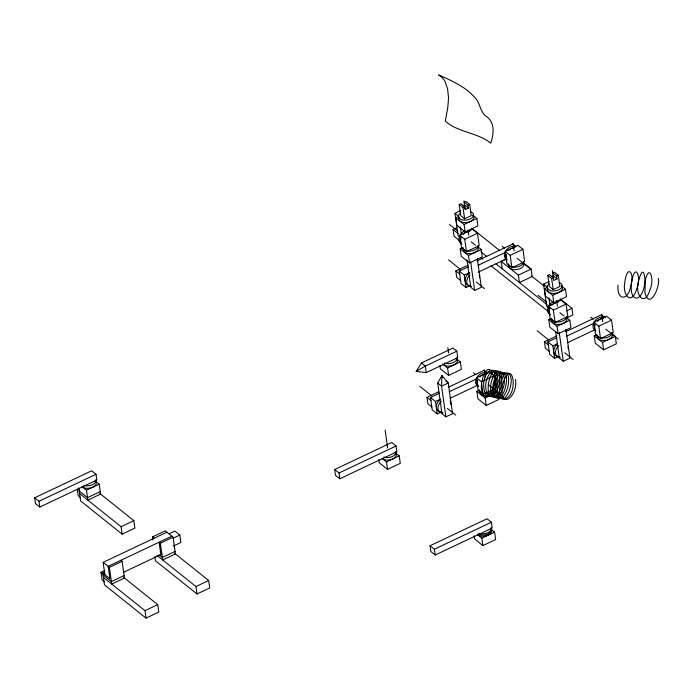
<?xml version="1.0" encoding="UTF-8"?>
<svg xmlns="http://www.w3.org/2000/svg" width="693" height="693" viewBox="0 0 693 693"><rect width="100%" height="100%" fill="white"/><g stroke="black" fill="none" stroke-linecap="round" stroke-linejoin="round"><path stroke-width="1.04" d="M617.991 285.109C616.753 301.195 628.334 300.901 630.76 286.07C635.169 273.059 627.096 263.201 624.809 282.415C622.097 295.071 631.756 306.479 636.841 288.496C641.614 278.595 635.62 260.689 631.574 281.704M658.324 278.456C660.559 286.183 649.272 311.599 644.837 291.987C645.876 283.489 644.542 258.307 638.201 282.138M644.837 282.571C648.813 261.659 654.824 279.054 650.19 289.076C644.845 308.021 635.1 295.253 638.158 282.458M631.531 282.025C628.75 303.664 642.61 302.98 644.793 282.891M492.732 374.87C487.049 355.89 475.398 392.238 485.039 395.738C494.941 398.068 500.476 361.989 487.976 372.054C478.04 383.004 487.144 411.98 496.405 385.265C501.411 357.406 482.068 374.982 486.269 391.034C492.818 409.424 505.665 376.03 496.829 370.746C487.092 369.915 483.679 405.128 496.716 395.001C507.215 385.473 499.74 354.894 491.146 382.38C487.101 409.797 507.181 394.048 504.097 377.183C498.414 358.203 486.755 394.551 496.405 398.051C506.297 400.381 511.832 364.301 499.332 374.367C489.405 385.317 498.501 414.293 507.761 387.578C512.768 359.719 493.433 377.295 497.635 393.347C504.175 411.737 517.021 378.343 508.186 373.059C498.458 372.228 495.036 407.441 508.073 397.314C518.581 387.785 511.096 357.207 502.503 384.693C498.458 412.11 518.537 396.361 515.453 379.495M437.69 383.047L441.917 375.571L448.241 382.986L452.555 413.695L445.885 416.857L442.004 413.747L437.69 383.047L441.571 386.148L445.885 416.857M416.181 371.413L421.431 362.993L452.962 348.059L456.843 351.169L457.761 357.666L426.23 372.591L416.181 371.413L425.311 366.095L456.843 351.169M459.156 204.53L460.819 203.742L464.7 206.843L465.09 209.632L468.433 208.056L468.035 205.258L464.154 202.157L465.826 201.368L469.707 204.47L471.275 215.636L464.605 218.797L460.724 215.688L459.156 204.53L463.037 207.631L464.605 218.797M462.881 205.743L464.553 204.946L468.433 208.056M463.037 207.631L464.7 206.843M468.035 205.258L469.707 204.47M459.667 236.867L458.108 235.629L454.972 213.297L460.689 210.594M472.713 215.125L476.871 218.451L477.919 225.892L465.176 231.921L456.869 225.277L455.821 217.836L458.853 216.398L454.972 213.297M459.078 240.254L454.028 236.218L453.083 229.513L456.722 227.789M455.821 217.836L464.137 224.48L476.871 218.451M459.754 235.291L472.487 229.262L477.477 233.246L479.218 245.651L466.476 251.68L461.495 247.696L459.754 235.291L464.734 239.276L466.476 251.68M464.734 239.276L477.477 233.246M477.901 246.803L481.228 249.463L482.276 256.904L469.533 262.933L461.226 256.289L460.178 248.848L462.907 247.557M460.178 248.848L468.494 255.492L481.228 249.463M460.611 280.535L456.73 277.425L455.821 270.928L468.381 264.986M477.079 260.863L512.829 243.936L515.938 246.422M469.655 285.75L466.017 287.474L461.027 283.489L459.286 271.084L468.39 266.77M505.214 251.368L517.948 245.339L522.938 249.324L524.679 261.729L511.936 267.767L506.955 263.773L505.214 251.368L510.195 255.362L511.936 267.767M478.161 265.289L504.868 252.65M459.286 271.084L464.275 275.069L469.733 272.488M510.195 255.362L522.938 249.324M478.135 272.236L505.881 259.095M502.252 268.832L501.212 261.382L506.67 258.801M34.65 497.791L91.658 470.798L96.015 474.272L96.829 480.067L39.822 507.059L35.464 503.586L34.65 497.791L39.007 501.273L39.822 507.059M466.926 259.823L470.79 287.326L474.67 290.428L481.34 287.274L477.321 258.688M39.007 501.273L96.015 474.272M518.381 275.112L531.124 269.083L532.172 276.524L519.429 282.553L518.381 275.112L501.212 261.382M86.469 490.202L99.203 484.173L100.598 494.092L87.864 500.129L86.469 490.202L82.311 486.884M547.756 275.364L549.419 274.575L553.3 277.676L551.637 278.465L547.756 275.364L549.324 286.53L553.205 289.631L559.875 286.469L558.307 275.303L554.426 272.202L552.754 272.99L556.635 276.1L557.033 278.889L553.698 280.466L552.338 270.409M551.481 276.576L553.153 275.788L557.033 278.889M100.251 491.614L87.517 497.643L79.201 490.999M556.635 276.1L558.307 275.303M548.267 307.701L546.708 306.462L543.572 284.13L549.289 281.427M561.313 285.966L565.471 289.284L566.519 296.725L553.776 302.763L545.469 296.119L544.421 288.678L547.149 287.378M544.421 288.678L552.737 295.322L565.471 289.284M548.354 306.124L561.087 300.095L566.077 304.08L567.818 316.484L555.084 322.522L550.095 318.529L548.354 306.124L553.335 310.118L555.084 322.522M553.335 310.118L566.077 304.08M566.467 310.897L571.933 308.316L572.868 315.02L566.502 318.035M566.51 317.637L569.828 320.296L570.876 327.737L558.134 333.775L549.826 327.131L548.778 319.681L551.507 318.39M442.593 363.964L447.583 367.948L460.325 361.911L461.365 369.36L448.631 375.389L440.315 368.745L439.873 365.558M79.548 493.485L121.11 526.706L133.844 520.668L134.892 528.118L122.15 534.147L80.596 500.926L78.751 487.811M548.778 319.681L557.094 326.325L569.828 320.296M431.826 406.956L427.945 403.854L427.035 397.358L438.626 391.866M448.293 387.283L484.043 370.357L487.924 373.458M549.211 351.368L545.33 348.267L544.421 341.77L556.981 335.819M565.679 331.704L601.429 314.769L605.31 317.879M440.869 412.17L437.231 413.894L432.241 409.909L430.5 397.505L439.596 393.191M558.255 356.583L554.617 358.307L549.627 354.322L547.886 341.918L556.99 337.612M476.42 377.789L489.163 371.76L494.152 375.745L495.893 388.149L483.151 394.187L478.17 390.194L476.42 377.789L481.41 381.782L483.151 394.187M593.814 322.21L606.548 316.173L611.538 320.166L613.279 332.562L600.545 338.6L595.556 334.615L593.814 322.21L598.795 326.195L600.545 338.6M449.272 391.762L477.295 378.491M566.657 336.174L594.681 322.912M430.5 397.505L435.49 401.49L440.038 399.333M547.886 341.918L552.875 345.902L557.423 343.754M152.884 540.003L152.451 536.902L165.194 530.864L173.085 537.179L175.442 553.924L162.699 559.961L160.343 543.217L159.104 542.212L160.845 554.617M481.41 381.782L494.152 375.745M598.795 326.195L611.538 320.166M104.903 574.766L103.153 562.361L166.848 532.198M450.19 398.258L478.213 384.987M567.576 342.671L594.629 329.859M169.109 533.775L174.844 531.055L179.833 535.048L180.882 542.489L173.233 546.11M494.577 389.301L497.903 391.961L498.951 399.402L486.209 405.44L477.901 398.796L476.853 391.346L479.582 390.055M611.971 333.714L615.289 336.374L616.337 343.815L603.594 349.852L595.287 343.208L594.239 335.767L596.058 334.901M171.838 536.183L108.143 566.346L109.884 578.75L102.824 573.102L104.643 572.236M109.39 567.342L122.133 561.313L124.48 578.057L111.746 584.086L109.39 567.342L103.153 562.361M160.343 543.217L173.085 537.179M104.53 581.687L102.036 579.695L100.996 572.253L104.816 570.443M173.146 538.21L179.833 535.048M476.853 391.346L485.161 397.99L497.903 391.961M594.239 335.767L602.555 342.411L615.289 336.374M334.676 469.516L391.684 442.515L396.041 445.997L396.855 451.793L339.839 478.785L335.49 475.303L334.676 469.516L339.024 472.99L339.839 478.785M555.673 331.696L559.39 358.16L563.27 361.27L569.941 358.108L565.93 329.521M123.397 572.349L161.997 554.071M339.024 472.99L396.041 445.997M124.134 575.571L111.391 581.609L103.084 574.965M175.086 551.446L162.353 557.475L159.026 554.816M382.337 458.601L386.495 461.928L399.229 455.89L400.277 463.34L387.534 469.369L379.227 462.725L378.776 459.537M103.43 577.442L144.984 610.663L157.727 604.634L158.775 612.075L146.032 618.113L104.478 584.883L102.824 573.102M156.887 555.31L195.946 586.538L208.68 580.509L209.728 587.95L196.994 593.979L155.431 560.758L154.834 556.505M430.032 545.755L487.04 518.754L491.398 522.236L492.212 528.031L435.195 555.024L430.847 551.541L430.032 545.755L434.381 549.228L435.195 555.024M434.381 549.228L491.398 522.236M477.694 534.84L481.852 538.166L494.585 532.129L495.634 539.57L482.891 545.608L474.584 538.963L474.133 535.776M531.124 269.083L522.946 262.543A7.658 4.401 -8 0 1 516.839 269.586A7.658 4.401 -8 0 1 508.922 264.553M502.165 246.336L504.66 248.328M517.143 258.307L529.617 268.286M590.765 317.169L593.269 319.17M605.743 329.14L618.225 339.12M543.572 284.13L547.453 287.24M471.716 228.196L499.506 250.416M531.505 275.996L544.144 286.096M560.143 298.891L571.933 308.316M449.54 224.532L457.9 231.211M471.257 241.892L475.433 245.227M538.14 295.365L546.5 302.044M559.857 312.725L564.033 316.069M453.083 229.513L458.134 233.558M480.873 251.732L486.772 256.445M496.032 263.851L547.401 304.92M480.977 257.761L482.657 259.113M491.077 265.843L547.505 310.949M448.536 259.884L460.247 269.248M476.143 281.956L484.502 288.643M537.144 330.726L548.847 340.081M564.743 352.789L573.102 359.476M455.821 270.928L459.702 274.038M544.421 341.77L548.302 344.871M460.325 361.911L456.167 358.593A7.658 4.401 -8 0 1 453.664 365.064A7.658 4.401 -8 0 1 443.078 364.31M473.38 372.756L475.874 374.748M488.357 384.728L500.831 394.707M445.911 381.124L448.241 382.986L441.571 386.148L441.917 375.571L442.896 377.304M421.431 362.993L425.311 366.095L426.23 372.591M419.75 386.304L431.462 395.668M447.357 408.376L455.717 415.064M427.035 397.358L430.916 400.459M395.079 452.572L399.229 455.89M491.259 529.469L494.585 532.129M95.054 480.847L99.203 484.173M99.775 493.433L133.844 520.668M174.61 553.265L208.68 580.509M152.451 536.902L154.115 538.227M77.945 488.955L79.608 490.28M80.648 497.721L78.162 495.729L77.261 489.353M120.885 560.316L122.133 561.313M123.649 577.39L157.727 604.634M100.996 572.253L103.482 574.246M601.68 314.12L602.737 321.613M602.555 342.411L603.594 349.852M556.618 300.892L557.363 306.159M551.637 278.465L553.205 289.631M559.251 332.683L563.27 361.27M552.737 295.322L553.776 302.763M557.094 326.325L558.134 333.775M548.951 297.869L549.999 305.31M552.875 345.902L554.617 358.307M513.08 243.278L514.137 250.779M463.929 200.953L464.977 208.428M468.018 230.05L468.763 235.317M470.651 261.85L474.67 290.428M464.137 224.48L465.176 231.921M468.494 255.492L469.533 262.933M484.294 369.698L485.351 377.2M485.161 397.99L486.209 405.44M460.351 227.044L461.252 233.446M464.275 275.069L466.017 287.474M481.852 538.166L482.891 545.608M447.843 347.713L448.588 352.988M447.583 367.948L448.631 375.389M435.49 401.49L437.231 413.894M385.126 430.11L387.621 447.877M386.495 461.928L387.534 469.369M195.946 586.538L196.994 593.979M144.984 610.663L146.032 618.113M121.11 526.706L122.15 534.147M473.068 215.436A7.658 4.401 -8 0 1 467.021 222.496A7.658 4.401 -8 0 1 459.104 217.463M470.391 211.634A7.658 4.401 -8 0 1 472.063 217.775A7.658 4.401 -8 0 1 461.209 219.551A7.658 4.401 -8 0 1 460.247 213.297M461.737 244.005A7.658 5.501 -51.4 0 1 461.183 237.612M463.288 234.355A7.658 5.501 -51.4 0 1 469.144 231.583M461.443 243.667A7.658 5.501 -51.4 0 1 459.138 237.456A7.658 5.501 -51.4 0 1 464.656 230.856M468.303 230.345A7.658 5.501 -51.4 0 1 470.001 231.081M456.817 357.337A7.658 4.401 -8 0 1 453.603 362.448A7.658 4.401 -8 0 1 444.75 363.054M494.49 389.414A7.658 4.401 -8 0 1 487.976 396.015A7.658 4.401 -8 0 1 479.937 391.441M494.611 388.123A7.658 4.401 -8 0 1 487.621 393.537A7.658 4.401 -8 0 1 479.452 390.228M478.491 386.599A7.658 5.501 -51.4 0 1 477.832 380.162M479.851 376.983A7.658 5.501 -51.4 0 1 485.949 374.09M477.763 385.992A7.658 5.501 -51.4 0 1 477.486 376.49A7.658 5.501 -51.4 0 1 486.893 373.761M441.32 411.538A7.658 5.501 -51.4 0 1 436.313 407.241A7.658 5.501 -51.4 0 1 440.523 399.255M450.052 401.013A7.658 5.501 -51.4 0 1 450.796 404.374M442.983 412.872A7.658 5.501 -51.4 0 1 438.019 409.017A7.658 5.501 -51.4 0 1 441.346 401.247M395.356 452.815A7.658 4.401 -8 0 1 392.394 459.112A7.658 4.401 -8 0 1 382.06 458.359M395.781 451.438A7.658 4.401 -8 0 1 392.515 456.427A7.658 4.401 -8 0 1 383.844 457.094M561.599 286.209A7.658 4.401 -8 0 1 555.543 293.338A7.658 4.401 -8 0 1 547.799 288.123M559.112 282.51A7.658 4.401 -8 0 1 560.498 288.747A7.658 4.401 -8 0 1 549.523 290.272A7.658 4.401 -8 0 1 549.185 283.896M550.415 314.934A7.658 5.501 -51.4 0 1 549.973 308.013M551.775 305.318A7.658 5.501 -51.4 0 1 557.882 302.425M550.043 314.501A7.658 5.501 -51.4 0 1 547.713 308.402A7.658 5.501 -51.4 0 1 553.057 301.784M556.219 301.1A7.658 5.501 -51.4 0 1 558.506 301.853M566.198 317.481A7.658 4.401 -8 0 1 559.901 324.35A7.658 4.401 -8 0 1 551.992 319.456M566.536 316.458A7.658 4.401 -8 0 1 559.554 321.873A7.658 4.401 -8 0 1 551.377 318.563M557.406 355.942A7.658 5.501 -51.4 0 1 553.69 351.195A7.658 5.501 -51.4 0 1 557.484 343.988M567.957 346.552A7.658 5.501 -51.4 0 1 568.191 348.787M560.368 357.285A7.658 5.501 -51.4 0 1 555.405 353.439A7.658 5.501 -51.4 0 1 558.731 345.66M595.876 331.011A7.658 5.501 -51.4 0 1 595.226 324.575M597.236 321.396A7.658 5.501 -51.4 0 1 603.343 318.503M595.504 330.587A7.658 5.501 -51.4 0 1 594.412 321.578A7.658 5.501 -51.4 0 1 603.638 317.723M611.659 333.558A7.658 4.401 -8 0 1 605.63 340.393A7.658 4.401 -8 0 1 597.323 335.854M611.997 332.536A7.658 4.401 -8 0 1 605.015 337.95A7.658 4.401 -8 0 1 596.838 334.641M95.331 481.089A7.658 4.401 -8 0 1 92.368 487.396A7.658 4.401 -8 0 1 82.034 486.633M95.755 479.721A7.658 4.401 -8 0 1 92.49 484.71A7.658 4.401 -8 0 1 83.818 485.369M507.198 260.083A7.658 5.501 -51.4 0 1 506.392 254.392M508.749 250.433A7.658 5.501 -51.4 0 1 514.604 247.661M506.782 259.693A7.658 5.501 -51.4 0 1 505.951 250.528A7.658 5.501 -51.4 0 1 515.237 247.011M523.38 261.59A7.658 4.401 -8 0 1 516.45 267.108A7.658 4.401 -8 0 1 508.229 263.738M479.175 275.216A7.658 5.501 -51.4 0 1 479.599 277.685M471.5 286.469A7.658 5.501 -51.4 0 1 466.805 282.588A7.658 5.501 -51.4 0 1 469.915 275.026M468.173 284.97A7.658 5.501 -51.4 0 1 465.124 279.643A7.658 5.501 -51.4 0 1 469.499 272.704M477.919 245.504A7.658 4.401 -8 0 1 470.989 251.031A7.658 4.401 -8 0 1 462.768 247.661M477.425 246.448A7.658 4.401 -8 0 1 471.768 253.439A7.658 4.401 -8 0 1 463.262 248.934M490.904 528.222A7.658 4.401 -8 0 1 487.742 534.043A7.658 4.401 -8 0 1 477.919 533.887M491.146 527.72A7.658 4.401 -8 0 1 487.855 532.674A7.658 4.401 -8 0 1 479.227 533.341M491.086 529.461A7.658 4.401 -8 0 1 487.309 535.524A7.658 4.401 -8 0 1 477.347 534.528M448.544 98.016L447.791 107.519L445.322 121.154C458.03 132.536 477.39 132.38 490.713 143.13C494.031 133.844 495.174 121.552 485.343 115.731C479.686 110.672 480.041 101.923 474.203 96.838C464.682 86.313 451.325 80.518 438.591 74.887L441.813 77.33A29.478 20.366 -68.9 0 1 444.975 81.402L447.583 88.808L448.544 98.016"/></g></svg>
